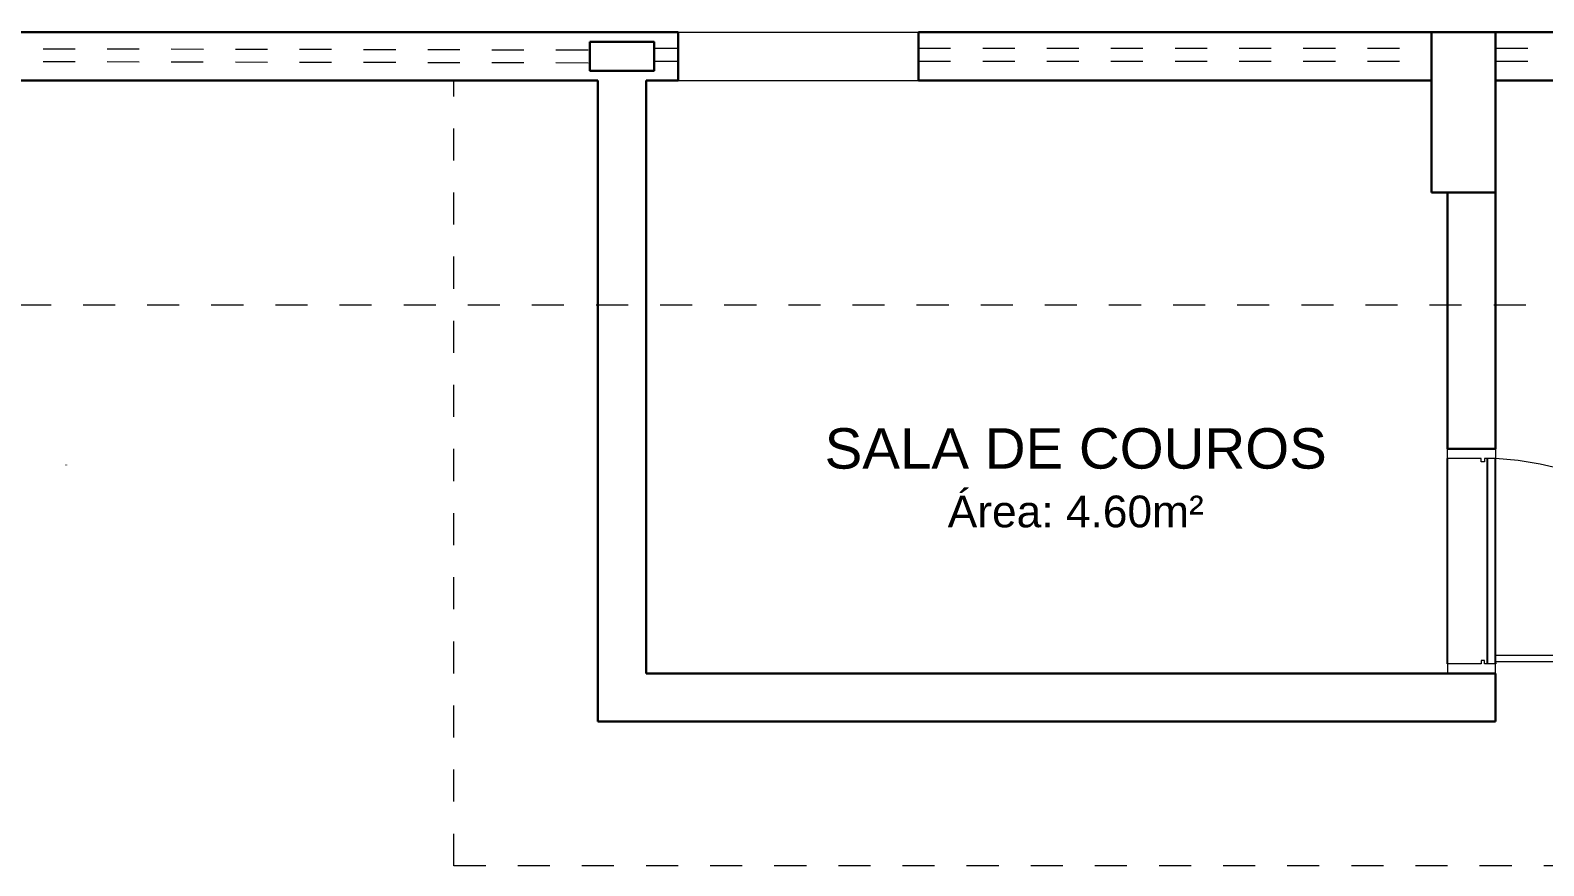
# Model space of a CAD drawing. Header units: millimetres. Extents: x 208330 to 208484, y 9278571 to 9278607.
# Drawn here: x 208404.752 to 208409.473, y 9278571.111 to 9278573.717 of the extents above; entities that cross this region are included whole.
import ezdxf

# ---------------------------------------------------------------- set-up
doc = ezdxf.new("R2010")
doc.units = ezdxf.units.MM
doc.header["$LTSCALE"] = 0.2
doc.header["$MEASUREMENT"] = 0
doc.linetypes.add('Dashed', pattern=[0.75, 0.5, -0.25])
doc.layers.add('A-COTAS', color=7, linetype='Continuous', lineweight=5, true_color=0xc70000)
for name, color, linetype, lineweight in [('A-ESQ-PORTAS', 2, 'Continuous', 18), ('A-ESTRUTURA', 164, 'Continuous', 30), ('A-PAREDE', 5, 'Continuous', 30), ('A-PROJEÇÃO', 251, 'Dashed', 9), ('A-VISTA03', 3, 'Continuous', 9), ('A_PROJEÇÃO', 7, 'Dashed', 9)]:
    doc.layers.add(name, color=color, linetype=linetype, lineweight=lineweight)
doc.layers.add('A-PISO', color=251, linetype='Continuous')
doc.layers.add('PDF_Text', color=7, linetype='Continuous')
doc.styles.add('PDF Arial', font='arial.ttf')

# ---------------------------------------------------------------- blocks, each defined once
blk = doc.blocks.new('PILARETES')
at = {"layer": 'A-ESTRUTURA'}
blk.add_lwpolyline([(-7.525, -9.435), (-7.525, -9.525), (-7.725, -9.525), (-7.725, -9.435)], close=True, dxfattribs=at)
blk = doc.blocks.new('galpao')
at = {"color": 6}
blk.add_line((208285.8346, 9278572.361), (208285.8346, 9278572.3611), dxfattribs=at)
at = {"layer": 'A-ESQ-PORTAS'}
for p, q in [((208290.1436, 9278572.381), (208290.1436, 9278572.411)), ((208290.2936, 9278572.411), (208290.2936, 9278572.381)), ((208290.2485, 9278572.381), (208290.1436, 9278572.381)), ((208290.2485, 9278572.371), (208290.2485, 9278572.381)), ((208290.2585, 9278572.371), (208290.2485, 9278572.371)), ((208290.2585, 9278572.381), (208290.2585, 9278572.371)), ((208290.2936, 9278572.381), (208290.2585, 9278572.381)), ((208290.1436, 9278571.741), (208290.1436, 9278571.711)), ((208290.2485, 9278571.741), (208290.1436, 9278571.741)), ((208290.2485, 9278571.751), (208290.2485, 9278571.741)), ((208290.2585, 9278571.751), (208290.2485, 9278571.751)), ((208290.2585, 9278571.741), (208290.2585, 9278571.751)), ((208290.2936, 9278571.741), (208290.2585, 9278571.741)), ((208290.2936, 9278571.741), (208290.2585, 9278571.741)), ((208290.2936, 9278571.7479), (208290.2936, 9278571.7679)), ((208290.2936, 9278571.7679), (208291.1336, 9278571.7679)), ((208290.2936, 9278571.7479), (208291.1336, 9278571.7479)), ((208290.2936, 9278571.711), (208290.2936, 9278571.741))]:
    blk.add_line(p, q, dxfattribs=at)
at = {"layer": 'A-ESQ-PORTAS', "const_width": 0.001}
blk.add_lwpolyline([(208290.2979, 9278571.7442, -1), (208290.2919, 9278571.7442, -1)], format="xyb", close=True, dxfattribs=at)
at = {"layer": 'A-ESTRUTURA'}
blk.add_lwpolyline([(208290.0936, 9278573.211), (208290.0936, 9278573.711), (208290.2936, 9278573.711), (208290.2936, 9278573.211)], close=True, dxfattribs=at)
at = {"layer": 'A-PAREDE'}
for p, q in [((208287.7436, 9278573.711), (208285.1626, 9278573.711)), ((208287.7436, 9278573.561), (208287.7436, 9278573.711)), ((208290.0936, 9278573.711), (208288.4936, 9278573.711)), ((208288.4936, 9278573.711), (208288.4936, 9278573.561)), ((208291.8126, 9278573.711), (208290.1626, 9278573.711)), ((208287.4936, 9278573.561), (208285.1626, 9278573.561)), ((208287.4936, 9278571.561), (208287.4936, 9278573.561)), ((208287.6436, 9278571.711), (208287.6436, 9278573.561)), ((208287.7436, 9278573.561), (208287.6436, 9278573.561)), ((208290.0936, 9278573.561), (208288.4936, 9278573.561)), ((208291.8126, 9278573.561), (208290.2936, 9278573.561)), ((208290.1436, 9278573.211), (208290.1436, 9278572.411)), ((208290.2936, 9278573.211), (208290.2936, 9278572.411)), ((208290.1436, 9278572.411), (208290.2936, 9278572.411)), ((208290.2936, 9278571.711), (208287.6436, 9278571.711)), ((208290.2936, 9278571.711), (208290.2936, 9278571.561)), ((208290.2936, 9278571.561), (208287.4936, 9278571.561))]:
    blk.add_line(p, q, dxfattribs=at)
at = {"layer": 'A-PISO'}
for p, q in [((208290.1436, 9278571.741), (208290.1436, 9278572.381)), ((208290.2686, 9278571.741), (208290.2686, 9278572.381)), ((208290.2936, 9278571.741), (208290.2936, 9278572.381))]:
    blk.add_line(p, q, dxfattribs=at)
at = {"layer": 'A-PROJEÇÃO', "ltscale": 50}
blk.add_arc((208290.248, 9278571.4368), 0.9454, 20.5035, 87.2372, dxfattribs=at)
at = {"layer": 'A-VISTA03'}
for p, q in [((208287.7436, 9278573.711), (208288.4936, 9278573.711)), ((208287.7436, 9278573.561), (208288.4936, 9278573.561))]:
    blk.add_line(p, q, dxfattribs=at)
at = {"layer": 'A_PROJEÇÃO'}
for p, q in [((208285.1627, 9278573.661), (208287.4687, 9278573.656)), ((208287.6686, 9278573.661), (208287.7436, 9278573.661)), ((208288.4936, 9278573.661), (208290.0936, 9278573.661)), ((208290.2936, 9278573.661), (208291.5886, 9278573.661)), ((208285.1626, 9278573.621), (208287.4686, 9278573.616)), ((208287.6686, 9278573.621), (208287.7436, 9278573.621)), ((208288.4936, 9278573.621), (208290.0936, 9278573.621)), ((208290.2936, 9278573.621), (208291.5886, 9278573.621)), ((208287.0436, 9278571.111), (208287.0436, 9278573.561)), ((208290.7436, 9278571.111), (208287.0436, 9278571.111))]:
    blk.add_line(p, q, dxfattribs=at)
blk.add_lwpolyline([(208305.8626, 9278583.466), (208279.2876, 9278583.466), (208279.2876, 9278572.861), (208305.8626, 9278572.861)], close=True, dxfattribs=at)
at = {"layer": 'A-COTAS', "xscale": -1}
blk.add_blockref('PILARETES', (208279.9436, 9278583.116), dxfattribs=at)
blk = doc.blocks.new('ARQ GALPAO TGOV')
at = {"layer": 'A-PAREDE', "color": 6}
blk.add_blockref('galpao', (-208292.7228, -9278578.0387), dxfattribs=at)
at = {"layer": 'PDF_Text', "insert": (-4.8245, -5.8734), "char_height": 0.126118, "attachment_point": 7, "style": 'PDF Arial'}
blk.add_mtext_dynamic_manual_height_columns('\\pxqc;SALA DE COUROS\\P{\\H0.78431x;Área: 4.60m²}', width=2.171003, gutter_width=30.3147, heights=[0], dxfattribs=at)

msp = doc.modelspace()

# ---------------------------------------------------------------- block references
at = {"color": 6}
msp.add_blockref('ARQ GALPAO TGOV', (208411.7521, 9278578.0387), dxfattribs=at)

doc.saveas('drawing.dxf')
